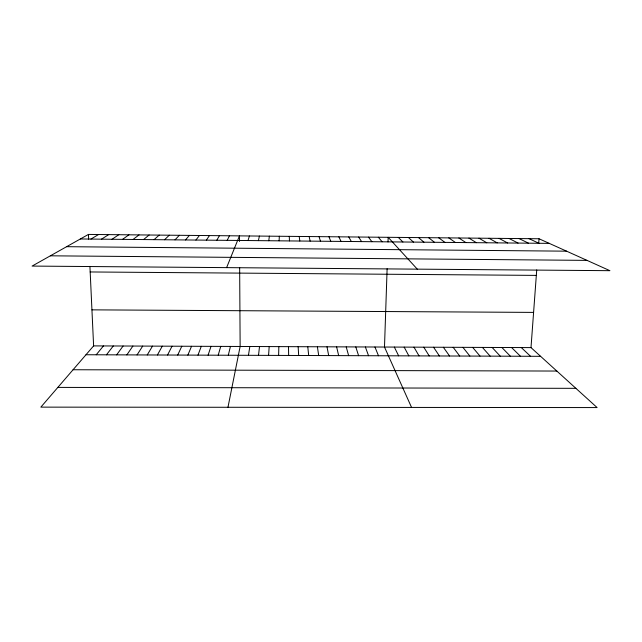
<?xml version="1.0" encoding="UTF-8"?>
<svg xmlns="http://www.w3.org/2000/svg" width="642" height="642" viewBox="0 0 642 642"><rect width="100%" height="100%" fill="white"/><g stroke="black" fill="none" stroke-linecap="round" stroke-linejoin="round"><path stroke-width="0.96" d="M278.62 355.411L278.845 346.624M387.118 268.741L384.494 347.033L411.554 407.429M388.009 241.962L388.169 237.307L417.3 269.15M279.118 240.83L279.334 236.264M268.573 355.379L269.183 346.584M89.92 266.374L93.612 345.894L40.847 407.132L597.108 407.574L530.998 347.611L536.728 269.937M538.686 243.374L539.023 238.76L88.436 234.426L32.1 266.077L609.9 270.683L539.023 238.76M258.517 355.339L259.512 346.544M268.757 240.734L269.383 236.168M248.454 355.307L249.834 346.511M227.966 407.285L240.14 346.471L239.651 267.57M258.389 240.638L259.416 236.071M228.295 355.235L230.446 346.431M218.2 355.203L220.736 346.391M248.005 240.541L249.441 235.975M208.088 355.17L211.009 346.359M197.977 355.13L201.283 346.319M226.61 267.626L239.458 235.879L239.49 241.504M187.849 355.098L191.541 346.279M177.706 355.058L181.798 346.239M227.204 240.341L229.459 235.783M167.562 355.026L172.032 346.207M157.402 354.994L162.266 346.166M216.787 240.244L219.452 235.686M147.235 354.954L152.491 346.126M137.051 354.922L142.701 346.086M206.363 240.148L209.436 235.59M126.859 354.882L132.902 346.046M116.659 354.849L123.095 346.014M195.922 240.052L199.413 235.494M106.444 354.817L113.281 345.974M96.22 354.777L103.45 345.934M185.474 239.947L189.374 235.397M175.009 239.851L179.327 235.301M164.537 239.755L169.271 235.205M154.056 239.659L159.2 235.108M143.559 239.562L149.121 235.012M133.055 239.458L139.033 234.916M122.534 239.362L128.938 234.812M112.005 239.265L118.826 234.715M101.468 239.161L108.707 234.619M90.915 239.065L98.571 234.523M57.852 387.399L575.89 388.33M93.612 345.894L530.998 347.611M85.988 354.745L540.604 356.318M73.06 369.744L556.847 371.052M91.934 309.853L533.598 312.397M50.357 255.813L587.029 260.379M90.177 271.959L536.319 275.394M80.354 238.968L549.247 243.366M66.608 246.688L566.597 251.174M529.04 238.663L538.871 243.262M519.049 238.567L528.478 243.166M509.042 238.471L518.078 243.069M499.027 238.375L507.661 242.973M489.003 238.278L497.237 242.877M478.964 238.182L486.797 242.78M468.917 238.086L476.356 242.676M458.861 237.989L465.891 242.58M448.79 237.893L455.427 242.483M438.719 237.797L444.938 242.387M428.631 237.692L434.449 242.283M418.528 237.596L423.945 242.186M408.416 237.5L413.424 242.09M521.304 347.571L530.533 356.286M511.594 347.539L520.445 356.254M398.297 237.404L402.903 241.994M501.875 347.499L510.358 356.214M492.149 347.458L500.254 356.182M482.415 347.418L490.143 356.141M472.664 347.386L480.015 356.109M378.323 237.211L382.118 241.793M462.906 347.346L469.88 356.077M453.14 347.306L459.736 356.037M368.468 237.115L371.87 241.697M443.365 347.266L449.585 356.005M433.575 347.226L439.417 355.973M358.605 237.026L361.607 241.601M423.784 347.194L429.233 355.933M413.978 347.153L419.049 355.901M348.734 236.93L351.334 241.504M404.163 347.113L408.85 355.861M394.332 347.073L398.642 355.828M338.848 236.834L341.054 241.408M374.936 347.001L378.491 355.756M328.953 236.738L330.758 241.312M365.37 346.961L368.548 355.724M355.796 346.921L358.597 355.692M319.05 236.641L320.454 241.215M346.215 346.889L348.638 355.652M336.617 346.849L338.663 355.62M309.139 236.545L310.134 241.119M327.011 346.808L328.68 355.588M317.397 346.776L318.689 355.548M299.212 236.449L299.806 241.023M307.775 346.736L308.69 355.516M298.145 346.696L298.674 355.483M88.436 234.426L88.652 239.153M289.277 236.36L289.47 240.927M288.499 346.656L288.651 355.443"/></g></svg>
